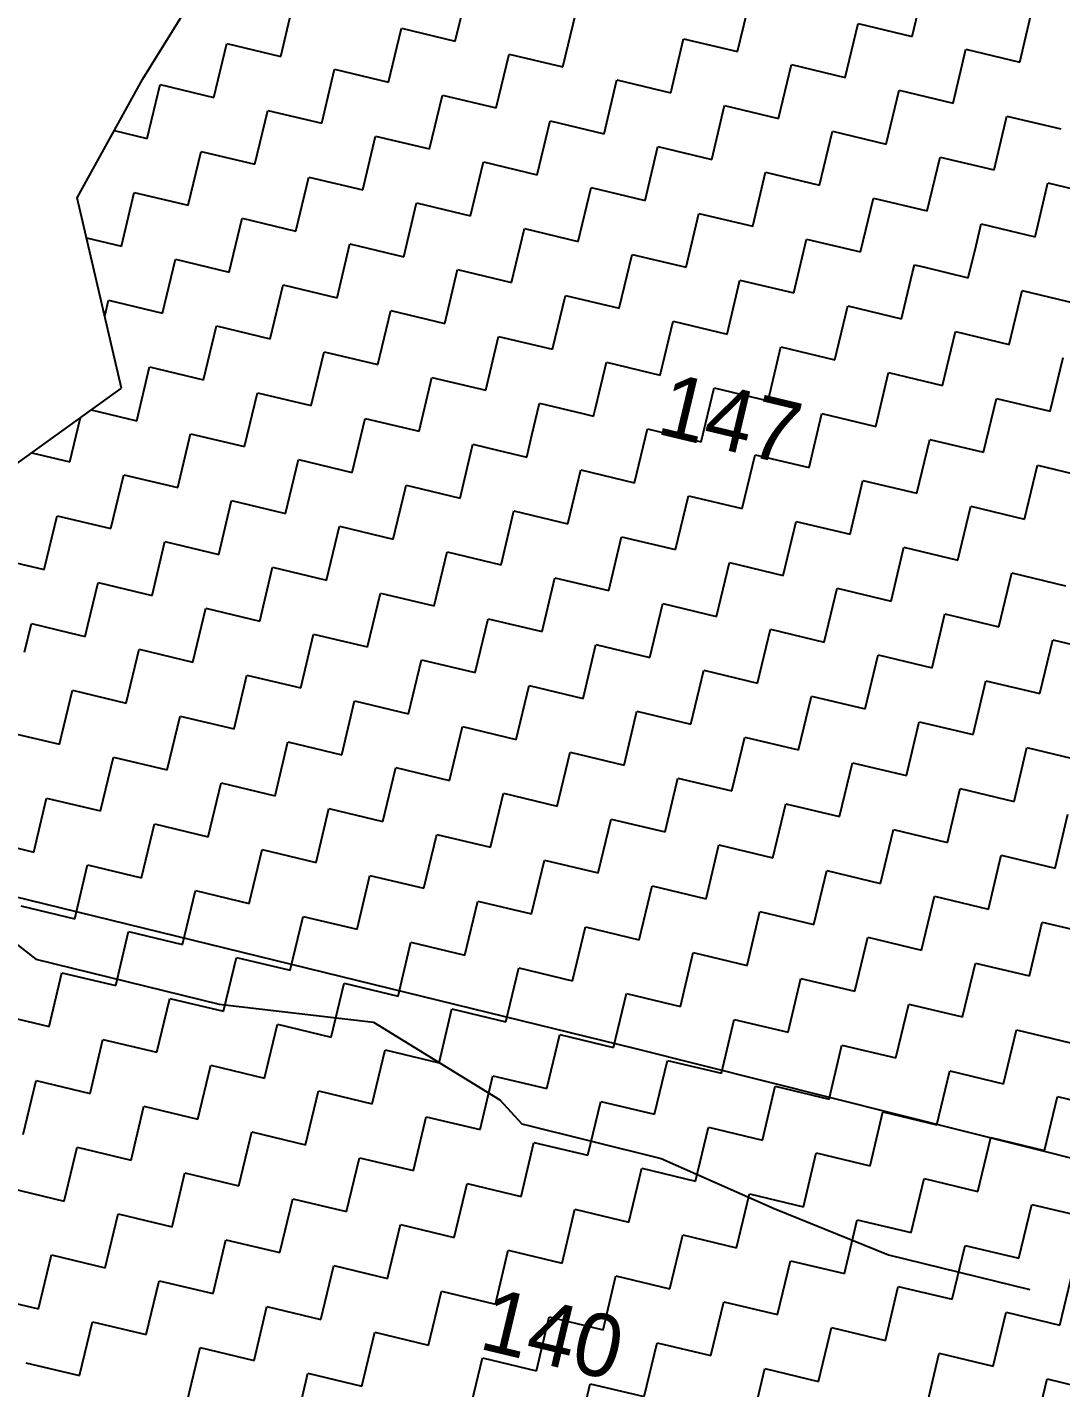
# Model space of a CAD drawing. Header units: metres. Extents: x 318142 to 321969, y 1858939 to 1863690.
# Drawn here: x 318807.4 to 319113.6, y 1860375.4 to 1860778.2 of the extents above; entities that cross this region are included whole.
import ezdxf

# ---------------------------------------------------------------- set-up
doc = ezdxf.new("R2010")
doc.units = ezdxf.units.M
for name, color, linetype in [('LINE_WATER', 4, 'Continuous'), ('POLY_HATCH', 12, 'Continuous'), ('POLY_PARCEL', 6, 'Continuous'), ('TEXT_PARCEL', 7, 'Continuous')]:
    doc.layers.add(name, color=color, linetype=linetype)
doc.styles.add('TEXT_MAP', font='')
doc.styles.get('TEXT_MAP').set_extended_font_data('Kruti Dev 050')

msp = doc.modelspace()

# ---------------------------------------------------------------- linework, layer by layer
at = {"layer": 'LINE_WATER'}
for p, q in [((318774.59, 1860529.77), (318810.04, 1860502.28)), ((318810.04, 1860502.28), (318864.3, 1860488.99)), ((318864.3, 1860488.99), (318909.97, 1860483.66)), ((318909.97, 1860483.66), (318947.46, 1860460.6)), ((318947.46, 1860460.6), (318953.96, 1860453.48)), ((318953.96, 1860453.48), (318995.18, 1860443.3)), ((318995.18, 1860443.3), (319028.71, 1860428.41)), ((319028.71, 1860428.41), (319062.54, 1860414.75)), ((319062.54, 1860414.75), (319104.38, 1860404.43))]:
    msp.add_line(p, q, dxfattribs=at)
at = {"layer": 'POLY_HATCH', "linetype": 'Continuous'}
for p, q in [((318934.22, 1860774.1), (318938.03, 1860790.06)), ((319069.51, 1860775.52), (319073.32, 1860791.48)), ((318882.53, 1860769.58), (318886.34, 1860785.54)), ((319017.82, 1860771), (319021.63, 1860786.96)), ((318966.13, 1860766.48), (318969.94, 1860782.43)), ((319101.43, 1860767.9), (319105.24, 1860783.86)), ((318850.61, 1860777.2), (318850.62, 1860777.25)), ((318914.44, 1860761.95), (318918.26, 1860777.91)), ((318918.26, 1860777.91), (318934.22, 1860774.1)), ((319049.74, 1860763.37), (319053.55, 1860779.33)), ((319053.55, 1860779.33), (319069.51, 1860775.52)), ((318850.59, 1860777.21), (318850.61, 1860777.2)), ((318862.76, 1860757.43), (318866.57, 1860773.39)), ((318866.57, 1860773.39), (318882.53, 1860769.58)), ((318998.05, 1860758.85), (319001.86, 1860774.81)), ((319001.86, 1860774.81), (319017.82, 1860771)), ((318946.36, 1860754.33), (318950.17, 1860770.29)), ((318950.17, 1860770.29), (318966.13, 1860766.48)), ((319081.66, 1860755.75), (319085.47, 1860771.71)), ((319085.47, 1860771.71), (319101.43, 1860767.9)), ((318894.67, 1860749.81), (318898.49, 1860765.77)), ((318898.49, 1860765.77), (318914.44, 1860761.95)), ((319029.97, 1860751.23), (319033.78, 1860767.19)), ((319033.78, 1860767.19), (319049.74, 1860763.37)), ((318842.99, 1860745.28), (318846.8, 1860761.24)), ((318846.8, 1860761.24), (318862.76, 1860757.43)), ((318978.28, 1860746.71), (318982.09, 1860762.66)), ((318982.09, 1860762.66), (318998.05, 1860758.85)), ((318926.59, 1860742.18), (318930.4, 1860758.14)), ((318930.4, 1860758.14), (318946.36, 1860754.33)), ((319061.88, 1860743.6), (319065.7, 1860759.56)), ((319065.7, 1860759.56), (319081.66, 1860755.75)), ((318874.9, 1860737.66), (318878.71, 1860753.62)), ((318878.71, 1860753.62), (318894.67, 1860749.81)), ((319010.2, 1860739.08), (319014.01, 1860755.04)), ((319014.01, 1860755.04), (319029.97, 1860751.23)), ((318958.51, 1860734.56), (318962.32, 1860750.52)), ((318962.32, 1860750.52), (318978.28, 1860746.71)), ((319093.8, 1860735.98), (319097.61, 1860751.94)), ((319097.61, 1860751.94), (319113.57, 1860748.13)), ((318833.24, 1860747.61), (318842.99, 1860745.28)), ((318906.82, 1860730.04), (318910.63, 1860746)), ((318910.63, 1860746), (318926.59, 1860742.18)), ((319042.11, 1860731.46), (319045.93, 1860747.42)), ((319045.93, 1860747.42), (319061.88, 1860743.6)), ((318855.13, 1860725.51), (318858.94, 1860741.47)), ((318858.94, 1860741.47), (318874.9, 1860737.66)), ((318990.43, 1860726.93), (318994.24, 1860742.89)), ((318994.24, 1860742.89), (319010.2, 1860739.08)), ((318938.74, 1860722.41), (318942.55, 1860738.37)), ((318942.55, 1860738.37), (318958.51, 1860734.56)), ((319074.03, 1860723.83), (319077.84, 1860739.79)), ((319077.84, 1860739.79), (319093.8, 1860735.98)), ((318887.05, 1860717.89), (318890.86, 1860733.85)), ((318890.86, 1860733.85), (318906.82, 1860730.04)), ((319022.34, 1860719.31), (319026.15, 1860735.27)), ((319026.15, 1860735.27), (319042.11, 1860731.46)), ((318835.36, 1860713.37), (318839.17, 1860729.33)), ((318839.17, 1860729.33), (318855.13, 1860725.51)), ((318970.65, 1860714.79), (318974.47, 1860730.75)), ((318974.47, 1860730.75), (318990.43, 1860726.93)), ((319107.25, 1860721.64), (319109.76, 1860732.17)), ((319109.76, 1860732.17), (319123.94, 1860728.78)), ((318918.97, 1860710.27), (318922.78, 1860726.22)), ((318922.78, 1860726.22), (318938.74, 1860722.41)), ((319054.26, 1860711.69), (319058.07, 1860727.64)), ((319058.07, 1860727.64), (319074.03, 1860723.83)), ((318867.28, 1860705.74), (318871.09, 1860721.7)), ((318871.09, 1860721.7), (318887.05, 1860717.89)), ((319002.57, 1860707.16), (319006.38, 1860723.12)), ((319006.38, 1860723.12), (319022.34, 1860719.31)), ((319105.95, 1860716.21), (319107.25, 1860721.64)), ((318950.88, 1860702.64), (318954.7, 1860718.6)), ((318954.7, 1860718.6), (318970.65, 1860714.79)), ((319088.46, 1860713.61), (319089.99, 1860720.02)), ((319089.99, 1860720.02), (319098.62, 1860717.96)), ((319098.62, 1860717.96), (319105.95, 1860716.21)), ((318824.99, 1860715.84), (318835.36, 1860713.37)), ((318899.2, 1860698.12), (318903.01, 1860714.08)), ((318903.01, 1860714.08), (318918.97, 1860710.27)), ((319034.49, 1860699.54), (319038.3, 1860715.5)), ((319038.3, 1860715.5), (319054.26, 1860711.69)), ((319086.18, 1860704.06), (319088.46, 1860713.61)), ((318847.51, 1860693.6), (318851.32, 1860709.56)), ((318851.32, 1860709.56), (318867.28, 1860705.74)), ((318982.8, 1860695.02), (318986.61, 1860710.98)), ((318986.61, 1860710.98), (319002.57, 1860707.16)), ((318931.11, 1860690.49), (318934.93, 1860706.45)), ((318934.93, 1860706.45), (318950.88, 1860702.64)), ((319066.41, 1860691.92), (319069.67, 1860705.58)), ((319069.67, 1860705.58), (319070.22, 1860707.87)), ((319070.22, 1860707.87), (319073.31, 1860707.14)), ((319073.31, 1860707.14), (319086.18, 1860704.06)), ((318879.43, 1860685.97), (318883.24, 1860701.93)), ((318883.24, 1860701.93), (318899.2, 1860698.12)), ((319014.72, 1860687.39), (319018.53, 1860703.35)), ((319018.53, 1860703.35), (319034.49, 1860699.54)), ((318830.41, 1860692.65), (318831.55, 1860697.41)), ((318831.55, 1860697.41), (318847.51, 1860693.6)), ((318963.03, 1860682.87), (318966.84, 1860698.83)), ((318966.84, 1860698.83), (318982.8, 1860695.02)), ((319098.32, 1860684.29), (319102.14, 1860700.25)), ((319102.14, 1860700.25), (319118.09, 1860696.44)), ((318911.34, 1860678.35), (318915.15, 1860694.31)), ((318915.15, 1860694.31), (318931.11, 1860690.49)), ((319046.64, 1860679.77), (319050.45, 1860695.73)), ((319050.45, 1860695.73), (319066.41, 1860691.92)), ((318859.65, 1860673.83), (318863.47, 1860689.78)), ((318863.47, 1860689.78), (318879.43, 1860685.97)), ((318994.95, 1860675.25), (318998.76, 1860691.21)), ((318998.76, 1860691.21), (319014.72, 1860687.39)), ((318943.26, 1860670.72), (318947.07, 1860686.68)), ((318947.07, 1860686.68), (318963.03, 1860682.87)), ((319078.55, 1860672.14), (319082.37, 1860688.1)), ((319082.37, 1860688.1), (319098.32, 1860684.29)), ((318891.57, 1860666.2), (318895.38, 1860682.16)), ((318895.38, 1860682.16), (318911.34, 1860678.35)), ((319026.87, 1860667.62), (319030.68, 1860683.58)), ((319030.68, 1860683.58), (319046.64, 1860679.77)), ((318839.88, 1860661.68), (318843.7, 1860677.64)), ((318843.7, 1860677.64), (318859.65, 1860673.83)), ((318975.74, 1860665.44), (318978.99, 1860679.06)), ((318978.99, 1860679.06), (318994.95, 1860675.25)), ((319110.47, 1860664.52), (319114.28, 1860680.48)), ((318923.49, 1860658.58), (318927.3, 1860674.54)), ((318927.3, 1860674.54), (318943.26, 1860670.72)), ((319058.78, 1860660), (319062.59, 1860675.96)), ((319062.59, 1860675.96), (319078.55, 1860672.14)), ((318871.8, 1860654.06), (318875.61, 1860670.01)), ((318875.61, 1860670.01), (318891.57, 1860666.2)), ((319007.09, 1860655.48), (319010.91, 1860671.43)), ((319010.91, 1860671.43), (319026.87, 1860667.62)), ((318826.39, 1860664.9), (318839.88, 1860661.68)), ((318956.95, 1860657.41), (318959.22, 1860666.91)), ((318959.22, 1860666.91), (318972.03, 1860663.85)), ((318975.18, 1860663.1), (318975.74, 1860665.44)), ((319090.7, 1860652.37), (319094.51, 1860668.33)), ((319094.51, 1860668.33), (319110.47, 1860664.52)), ((318820.11, 1860649.53), (318823.24, 1860662.63)), ((318903.72, 1860646.43), (318907.53, 1860662.39)), ((318907.53, 1860662.39), (318923.49, 1860658.58)), ((318972.03, 1860663.85), (318975.18, 1860663.1)), ((319039.01, 1860647.85), (319042.82, 1860663.81)), ((319042.82, 1860663.81), (319058.78, 1860660)), ((318852.03, 1860641.91), (318855.84, 1860657.87)), ((318855.84, 1860657.87), (318871.8, 1860654.06)), ((318955.41, 1860650.95), (318956.95, 1860657.41)), ((318987.32, 1860643.33), (318991.14, 1860659.29)), ((318991.14, 1860659.29), (319007.09, 1860655.48)), ((318938.16, 1860649.38), (318939.45, 1860654.77)), ((318939.45, 1860654.77), (318946.71, 1860653.03)), ((318946.71, 1860653.03), (318955.41, 1860650.95)), ((319070.93, 1860640.23), (319074.74, 1860656.19)), ((319074.74, 1860656.19), (319090.7, 1860652.37)), ((318808.79, 1860652.24), (318820.11, 1860649.53)), ((318883.95, 1860634.28), (318887.76, 1860650.24)), ((318887.76, 1860650.24), (318903.72, 1860646.43)), ((318935.64, 1860638.81), (318938.16, 1860649.38)), ((319019.24, 1860635.71), (319023.05, 1860651.66)), ((319023.05, 1860651.66), (319039.01, 1860647.85)), ((319102.85, 1860632.6), (319106.66, 1860648.56)), ((319106.66, 1860648.56), (319122.62, 1860644.75)), ((318832.26, 1860629.76), (318836.07, 1860645.72)), ((318836.07, 1860645.72), (318852.03, 1860641.91)), ((318967.55, 1860631.18), (318971.37, 1860647.14)), ((318971.37, 1860647.14), (318987.32, 1860643.33)), ((318915.86, 1860626.66), (318919.37, 1860641.35)), ((318919.37, 1860641.35), (318919.68, 1860642.62)), ((318919.68, 1860642.62), (318921.39, 1860642.21)), ((318921.39, 1860642.21), (318935.64, 1860638.81)), ((319051.16, 1860628.08), (319054.97, 1860644.04)), ((319054.97, 1860644.04), (319070.93, 1860640.23)), ((318864.18, 1860622.14), (318867.99, 1860638.1)), ((318867.99, 1860638.1), (318883.95, 1860634.28)), ((318999.47, 1860623.56), (319003.28, 1860639.52)), ((319003.28, 1860639.52), (319019.24, 1860635.71)), ((319083.08, 1860620.46), (319086.89, 1860636.42)), ((319086.89, 1860636.42), (319102.85, 1860632.6)), ((318812.49, 1860617.62), (318816.3, 1860633.57)), ((318816.3, 1860633.57), (318832.26, 1860629.76)), ((318947.78, 1860619.04), (318951.59, 1860634.99)), ((318951.59, 1860634.99), (318967.55, 1860631.18)), ((318896.09, 1860614.51), (318899.91, 1860630.47)), ((318899.91, 1860630.47), (318915.86, 1860626.66)), ((319031.39, 1860615.93), (319035.2, 1860631.89)), ((319035.2, 1860631.89), (319051.16, 1860628.08)), ((318844.41, 1860609.99), (318848.22, 1860625.95)), ((318848.22, 1860625.95), (318864.18, 1860622.14)), ((318979.7, 1860611.41), (318983.51, 1860627.37)), ((318983.51, 1860627.37), (318999.47, 1860623.56)), ((319063.3, 1860608.31), (319067.12, 1860624.27)), ((319067.12, 1860624.27), (319083.08, 1860620.46)), ((318796.53, 1860621.43), (318812.49, 1860617.62)), ((318928.01, 1860606.89), (318931.82, 1860622.85)), ((318931.82, 1860622.85), (318947.78, 1860619.04)), ((318876.32, 1860602.37), (318880.14, 1860618.33)), ((318880.14, 1860618.33), (318896.09, 1860614.51)), ((319011.62, 1860603.79), (319015.43, 1860619.75)), ((319015.43, 1860619.75), (319031.39, 1860615.93)), ((319095.22, 1860600.69), (319099.03, 1860616.64)), ((319099.03, 1860616.64), (319114.99, 1860612.83)), ((318825.44, 1860601.2), (318828.45, 1860613.8)), ((318828.45, 1860613.8), (318844.41, 1860609.99)), ((318959.93, 1860599.27), (318963.74, 1860615.22)), ((318963.74, 1860615.22), (318979.7, 1860611.41)), ((319043.53, 1860596.16), (319047.35, 1860612.12)), ((319047.35, 1860612.12), (319063.3, 1860608.31)), ((318908.24, 1860594.74), (318912.05, 1860610.7)), ((318912.05, 1860610.7), (318928.01, 1860606.89)), ((318856.55, 1860590.22), (318860.36, 1860606.18)), ((318860.36, 1860606.18), (318876.32, 1860602.37)), ((318991.85, 1860591.64), (318995.66, 1860607.6)), ((318995.66, 1860607.6), (319011.62, 1860603.79)), ((319075.45, 1860588.54), (319079.26, 1860604.5)), ((319079.26, 1860604.5), (319095.22, 1860600.69)), ((318806.65, 1860593.17), (318808.68, 1860601.66)), ((318808.68, 1860601.66), (318820.12, 1860598.92)), ((318824.64, 1860597.84), (318825.44, 1860601.2)), ((318940.16, 1860587.12), (318943.97, 1860603.08)), ((318943.97, 1860603.08), (318959.93, 1860599.27)), ((319023.76, 1860584.02), (319027.58, 1860599.98)), ((319027.58, 1860599.98), (319043.53, 1860596.16)), ((318820.12, 1860598.92), (318824.64, 1860597.84)), ((318888.47, 1860582.6), (318892.28, 1860598.56)), ((318892.28, 1860598.56), (318908.24, 1860594.74)), ((319107.37, 1860580.92), (319111.18, 1860596.87)), ((319111.18, 1860596.87), (319127.14, 1860593.06)), ((318836.78, 1860578.07), (318840.59, 1860594.03)), ((318840.59, 1860594.03), (318856.55, 1860590.22)), ((318972.08, 1860579.49), (318975.89, 1860595.45)), ((318975.89, 1860595.45), (318991.85, 1860591.64)), ((319055.68, 1860576.39), (319059.49, 1860592.35)), ((319059.49, 1860592.35), (319075.45, 1860588.54)), ((318920.39, 1860574.97), (318924.2, 1860590.93)), ((318924.2, 1860590.93), (318940.16, 1860587.12)), ((318868.7, 1860570.45), (318872.51, 1860586.41)), ((318872.51, 1860586.41), (318888.47, 1860582.6)), ((319003.99, 1860571.87), (319007.8, 1860587.83)), ((319007.8, 1860587.83), (319023.76, 1860584.02)), ((319087.6, 1860568.77), (319091.41, 1860584.73)), ((319091.41, 1860584.73), (319107.37, 1860580.92)), ((318817.01, 1860565.93), (318820.82, 1860581.89)), ((318820.82, 1860581.89), (318836.78, 1860578.07)), ((318952.3, 1860567.35), (318956.12, 1860583.31)), ((318956.12, 1860583.31), (318972.08, 1860579.49)), ((319035.91, 1860564.25), (319039.72, 1860580.2)), ((319039.72, 1860580.2), (319055.68, 1860576.39)), ((318900.62, 1860562.83), (318904.43, 1860578.78)), ((318904.43, 1860578.78), (318920.39, 1860574.97)), ((318848.93, 1860558.3), (318852.74, 1860574.26)), ((318852.74, 1860574.26), (318868.7, 1860570.45)), ((318984.22, 1860559.72), (318988.03, 1860575.68)), ((318988.03, 1860575.68), (319003.99, 1860571.87)), ((319067.83, 1860556.62), (319071.64, 1860572.58)), ((319071.64, 1860572.58), (319087.6, 1860568.77)), ((318801.05, 1860569.74), (318817.01, 1860565.93)), ((318932.53, 1860555.2), (318936.35, 1860571.16)), ((318936.35, 1860571.16), (318952.3, 1860567.35)), ((319016.14, 1860552.1), (319019.95, 1860568.06)), ((319019.95, 1860568.06), (319035.91, 1860564.25)), ((318880.85, 1860550.68), (318884.66, 1860566.64)), ((318884.66, 1860566.64), (318900.62, 1860562.83)), ((319099.74, 1860549), (319103.56, 1860564.96)), ((319103.56, 1860564.96), (319119.52, 1860561.14)), ((318829.16, 1860546.16), (318832.97, 1860562.12)), ((318832.97, 1860562.12), (318848.93, 1860558.3)), ((318964.45, 1860547.58), (318968.26, 1860563.54)), ((318968.26, 1860563.54), (318984.22, 1860559.72)), ((319048.06, 1860544.48), (319051.87, 1860560.43)), ((319051.87, 1860560.43), (319067.83, 1860556.62)), ((318912.76, 1860543.05), (318916.58, 1860559.01)), ((318916.58, 1860559.01), (318932.53, 1860555.2)), ((318996.37, 1860539.95), (319000.18, 1860555.91)), ((319000.18, 1860555.91), (319016.14, 1860552.1)), ((318861.08, 1860538.53), (318864.89, 1860554.49)), ((318864.89, 1860554.49), (318880.85, 1860550.68)), ((319079.97, 1860536.85), (319083.79, 1860552.81)), ((319083.79, 1860552.81), (319099.74, 1860549)), ((318809.39, 1860534.01), (318813.2, 1860549.97)), ((318813.2, 1860549.97), (318829.16, 1860546.16)), ((318944.68, 1860535.43), (318948.49, 1860551.39)), ((318948.49, 1860551.39), (318964.45, 1860547.58)), ((319028.29, 1860532.33), (319032.1, 1860548.29)), ((319032.1, 1860548.29), (319048.06, 1860544.48)), ((318892.99, 1860530.91), (318896.8, 1860546.87)), ((318896.8, 1860546.87), (318912.76, 1860543.05)), ((318976.6, 1860527.81), (318980.41, 1860543.77)), ((318980.41, 1860543.77), (318996.37, 1860539.95)), ((319111.89, 1860529.23), (319115.7, 1860545.19)), ((318841.3, 1860526.39), (318845.12, 1860542.34)), ((318845.12, 1860542.34), (318861.08, 1860538.53)), ((319060.2, 1860524.7), (319064.02, 1860540.66)), ((319064.02, 1860540.66), (319079.97, 1860536.85)), ((318793.43, 1860537.82), (318809.39, 1860534.01)), ((318924.91, 1860523.28), (318928.72, 1860539.24)), ((318928.72, 1860539.24), (318944.68, 1860535.43)), ((319008.52, 1860520.18), (319012.33, 1860536.14)), ((319012.33, 1860536.14), (319028.29, 1860532.33)), ((318873.22, 1860518.76), (318877.03, 1860534.72)), ((318877.03, 1860534.72), (318892.99, 1860530.91)), ((318956.83, 1860515.66), (318960.64, 1860531.62)), ((318960.64, 1860531.62), (318976.6, 1860527.81)), ((319092.12, 1860517.08), (319095.93, 1860533.04)), ((319095.93, 1860533.04), (319111.89, 1860529.23)), ((318821.53, 1860514.24), (318825.35, 1860530.2)), ((318825.35, 1860530.2), (318841.3, 1860526.39)), ((319040.43, 1860512.56), (319044.24, 1860528.52)), ((319044.24, 1860528.52), (319060.2, 1860524.7)), ((318905.14, 1860511.14), (318908.95, 1860527.1)), ((318908.95, 1860527.1), (318924.91, 1860523.28)), ((318988.74, 1860508.04), (318992.56, 1860523.99)), ((318992.56, 1860523.99), (319008.52, 1860520.18)), ((318853.45, 1860506.62), (318857.26, 1860522.57)), ((318857.26, 1860522.57), (318873.22, 1860518.76)), ((318937.06, 1860503.51), (318940.87, 1860519.47)), ((318940.87, 1860519.47), (318956.83, 1860515.66)), ((319072.35, 1860504.93), (319076.16, 1860520.89)), ((319076.16, 1860520.89), (319092.12, 1860517.08)), ((318805.57, 1860518.05), (318821.53, 1860514.24)), ((319020.66, 1860500.41), (319024.47, 1860516.37)), ((319024.47, 1860516.37), (319040.43, 1860512.56)), ((318885.37, 1860498.99), (318889.18, 1860514.95)), ((318889.18, 1860514.95), (318905.14, 1860511.14)), ((318968.97, 1860495.89), (318972.79, 1860511.85)), ((318972.79, 1860511.85), (318988.74, 1860508.04)), ((319104.27, 1860497.31), (319108.08, 1860513.27)), ((319108.08, 1860513.27), (319124.04, 1860509.46)), ((318833.68, 1860494.47), (318837.49, 1860510.43)), ((318837.49, 1860510.43), (318853.45, 1860506.62)), ((318917.29, 1860491.37), (318921.1, 1860507.33)), ((318921.1, 1860507.33), (318937.06, 1860503.51)), ((319052.58, 1860492.79), (319056.39, 1860508.75)), ((319056.39, 1860508.75), (319072.35, 1860504.93)), ((319000.89, 1860488.27), (319004.7, 1860504.22)), ((319004.7, 1860504.22), (319020.66, 1860500.41)), ((318865.6, 1860486.84), (318869.41, 1860502.8)), ((318869.41, 1860502.8), (318885.37, 1860498.99)), ((318949.2, 1860483.74), (318953.01, 1860499.7)), ((318953.01, 1860499.7), (318968.97, 1860495.89)), ((319084.5, 1860485.16), (319088.31, 1860501.12)), ((319088.31, 1860501.12), (319104.27, 1860497.31)), ((318813.91, 1860482.32), (318817.72, 1860498.28)), ((318817.72, 1860498.28), (318833.68, 1860494.47)), ((319032.81, 1860480.64), (319036.62, 1860496.6)), ((319036.62, 1860496.6), (319052.58, 1860492.79)), ((318897.51, 1860479.22), (318901.33, 1860495.18)), ((318901.33, 1860495.18), (318917.29, 1860491.37)), ((318981.12, 1860476.12), (318984.93, 1860492.08)), ((318984.93, 1860492.08), (319000.89, 1860488.27)), ((318845.83, 1860474.7), (318849.64, 1860490.66)), ((318849.64, 1860490.66), (318865.6, 1860486.84)), ((318929.43, 1860471.6), (318933.24, 1860487.55)), ((318933.24, 1860487.55), (318949.2, 1860483.74)), ((319064.73, 1860473.02), (319068.54, 1860488.98)), ((319068.54, 1860488.98), (319084.5, 1860485.16)), ((318797.95, 1860486.13), (318813.91, 1860482.32)), ((319013.04, 1860468.49), (319016.85, 1860484.45)), ((319016.85, 1860484.45), (319032.81, 1860480.64)), ((318877.74, 1860467.07), (318881.56, 1860483.03)), ((318881.56, 1860483.03), (318897.51, 1860479.22)), ((318961.35, 1860463.97), (318965.16, 1860479.93)), ((318965.16, 1860479.93), (318981.12, 1860476.12)), ((319096.64, 1860465.39), (319100.45, 1860481.35)), ((319100.45, 1860481.35), (319116.41, 1860477.54)), ((318826.06, 1860462.55), (318829.87, 1860478.51)), ((318829.87, 1860478.51), (318845.83, 1860474.7)), ((318909.66, 1860459.45), (318913.47, 1860475.41)), ((318913.47, 1860475.41), (318929.43, 1860471.6)), ((319044.95, 1860460.87), (319048.77, 1860476.83)), ((319048.77, 1860476.83), (319064.73, 1860473.02)), ((318993.27, 1860456.35), (318997.08, 1860472.31)), ((318997.08, 1860472.31), (319013.04, 1860468.49)), ((318857.97, 1860454.93), (318861.79, 1860470.89)), ((318861.79, 1860470.89), (318877.74, 1860467.07)), ((318941.58, 1860451.83), (318945.39, 1860467.78)), ((318945.39, 1860467.78), (318961.35, 1860463.97)), ((319076.87, 1860453.25), (319080.68, 1860469.2)), ((319080.68, 1860469.2), (319096.64, 1860465.39)), ((318806.29, 1860450.4), (318810.1, 1860466.36)), ((318810.1, 1860466.36), (318826.06, 1860462.55)), ((318889.89, 1860447.3), (318893.7, 1860463.26)), ((318893.7, 1860463.26), (318909.66, 1860459.45)), ((319025.18, 1860448.72), (319029, 1860464.68)), ((319029, 1860464.68), (319044.95, 1860460.87)), ((318973.5, 1860444.2), (318977.31, 1860460.16)), ((318977.31, 1860460.16), (318993.27, 1860456.35)), ((319108.79, 1860445.62), (319112.6, 1860461.58)), ((319112.6, 1860461.58), (319128.56, 1860457.77)), ((318838.2, 1860442.78), (318842.01, 1860458.74)), ((318842.01, 1860458.74), (318857.97, 1860454.93)), ((318921.81, 1860439.68), (318925.62, 1860455.64)), ((318925.62, 1860455.64), (318941.58, 1860451.83)), ((319057.1, 1860441.1), (319060.91, 1860457.06)), ((319060.91, 1860457.06), (319076.87, 1860453.25)), ((318870.12, 1860435.16), (318873.93, 1860451.12)), ((318873.93, 1860451.12), (318889.89, 1860447.3)), ((319005.41, 1860436.58), (319009.23, 1860452.54)), ((319009.23, 1860452.54), (319025.18, 1860448.72)), ((318953.73, 1860432.05), (318957.54, 1860448.01)), ((318957.54, 1860448.01), (318973.5, 1860444.2)), ((319089.02, 1860433.48), (319092.83, 1860449.43)), ((319092.83, 1860449.43), (319108.79, 1860445.62)), ((318818.43, 1860430.63), (318822.24, 1860446.59)), ((318822.24, 1860446.59), (318838.2, 1860442.78)), ((318902.04, 1860427.53), (318905.85, 1860443.49)), ((318905.85, 1860443.49), (318921.81, 1860439.68)), ((319037.33, 1860428.95), (319041.14, 1860444.91)), ((319041.14, 1860444.91), (319057.1, 1860441.1)), ((318850.35, 1860423.01), (318854.16, 1860438.97)), ((318854.16, 1860438.97), (318870.12, 1860435.16)), ((318985.64, 1860424.43), (318989.45, 1860440.39)), ((318989.45, 1860440.39), (319005.41, 1860436.58)), ((318933.95, 1860419.91), (318937.77, 1860435.87)), ((318937.77, 1860435.87), (318953.73, 1860432.05)), ((319069.25, 1860421.33), (319073.06, 1860437.29)), ((319073.06, 1860437.29), (319089.02, 1860433.48)), ((318802.47, 1860434.45), (318818.43, 1860430.63)), ((318882.27, 1860415.39), (318886.08, 1860431.34)), ((318886.08, 1860431.34), (318902.04, 1860427.53)), ((319017.56, 1860416.81), (319021.37, 1860432.76)), ((319021.37, 1860432.76), (319037.33, 1860428.95)), ((318830.58, 1860410.86), (318834.39, 1860426.82)), ((318834.39, 1860426.82), (318850.35, 1860423.01)), ((318965.87, 1860412.28), (318969.68, 1860428.24)), ((318969.68, 1860428.24), (318985.64, 1860424.43)), ((319101.17, 1860413.7), (319104.98, 1860429.66)), ((319104.98, 1860429.66), (319120.94, 1860425.85)), ((318914.18, 1860407.76), (318918, 1860423.72)), ((318918, 1860423.72), (318933.95, 1860419.91)), ((319049.48, 1860409.18), (319053.29, 1860425.14)), ((319053.29, 1860425.14), (319069.25, 1860421.33)), ((318862.5, 1860403.24), (318866.31, 1860419.2)), ((318866.31, 1860419.2), (318882.27, 1860415.39)), ((318997.79, 1860404.66), (319001.6, 1860420.62)), ((319001.6, 1860420.62), (319017.56, 1860416.81)), ((318810.81, 1860398.72), (318814.62, 1860414.68)), ((318814.62, 1860414.68), (318830.58, 1860410.86)), ((318946.1, 1860400.14), (318949.91, 1860416.1)), ((318949.91, 1860416.1), (318965.87, 1860412.28)), ((319081.39, 1860401.56), (319085.21, 1860417.52)), ((319085.21, 1860417.52), (319101.17, 1860413.7)), ((318894.41, 1860395.61), (318898.23, 1860411.57)), ((318898.23, 1860411.57), (318914.18, 1860407.76)), ((319029.71, 1860397.04), (319033.52, 1860412.99)), ((319033.52, 1860412.99), (319049.48, 1860409.18)), ((318842.72, 1860391.09), (318846.54, 1860407.05)), ((318846.54, 1860407.05), (318862.5, 1860403.24)), ((318978.02, 1860392.51), (318981.83, 1860408.47)), ((318981.83, 1860408.47), (318997.79, 1860404.66)), ((319113.31, 1860393.93), (319117.12, 1860409.89)), ((318926.33, 1860387.99), (318930.14, 1860403.95)), ((318930.14, 1860403.95), (318946.1, 1860400.14)), ((319061.62, 1860389.41), (319065.44, 1860405.37)), ((319065.44, 1860405.37), (319081.39, 1860401.56)), ((318794.85, 1860402.53), (318810.81, 1860398.72)), ((318874.64, 1860383.47), (318878.45, 1860399.43)), ((318878.45, 1860399.43), (318894.41, 1860395.61)), ((319009.94, 1860384.89), (319013.75, 1860400.85)), ((319013.75, 1860400.85), (319029.71, 1860397.04)), ((318822.95, 1860378.95), (318826.77, 1860394.9)), ((318826.77, 1860394.9), (318842.72, 1860391.09)), ((318958.25, 1860380.37), (318962.06, 1860396.33)), ((318962.06, 1860396.33), (318978.02, 1860392.51)), ((319093.54, 1860381.79), (319097.35, 1860397.75)), ((319097.35, 1860397.75), (319113.31, 1860393.93)), ((318906.56, 1860375.84), (318910.37, 1860391.8)), ((318910.37, 1860391.8), (318926.33, 1860387.99)), ((319041.85, 1860377.26), (319045.67, 1860393.22)), ((319045.67, 1860393.22), (319061.62, 1860389.41)), ((318854.87, 1860371.32), (318858.68, 1860387.28)), ((318858.68, 1860387.28), (318874.64, 1860383.47)), ((318990.16, 1860372.74), (318993.98, 1860388.7)), ((318993.98, 1860388.7), (319009.94, 1860384.89)), ((318807, 1860382.76), (318822.95, 1860378.95)), ((318938.48, 1860368.22), (318942.29, 1860384.18)), ((318942.29, 1860384.18), (318958.25, 1860380.37)), ((319073.77, 1860369.64), (319077.58, 1860385.6)), ((319077.58, 1860385.6), (319093.54, 1860381.79)), ((318886.79, 1860363.7), (318890.6, 1860379.66)), ((318890.6, 1860379.66), (318906.56, 1860375.84)), ((319022.08, 1860365.12), (319025.89, 1860381.08)), ((319025.89, 1860381.08), (319041.85, 1860377.26)), ((318970.39, 1860360.6), (318974.21, 1860376.55)), ((318974.21, 1860376.55), (318990.16, 1860372.74)), ((319105.69, 1860362.02), (319109.5, 1860377.98)), ((319109.5, 1860377.98), (319125.46, 1860374.16))]:
    msp.add_line(p, q, dxfattribs=at)
at = {"layer": 'POLY_HATCH'}
for p, q in [((318841.73, 1860762.96), (318856.14, 1860786.12)), ((318822.22, 1860727.71), (318841.73, 1860762.96)), ((318835.38, 1860671.37), (318822.22, 1860727.71)), ((318784.49, 1860634.75), (318835.38, 1860671.37))]:
    msp.add_line(p, q, dxfattribs=at)
at = {"layer": 'POLY_PARCEL'}
for p, q in [((318987.7, 1860475.76), (318794.81, 1860522.92)), ((319153.47, 1860434.03), (318987.7, 1860475.76))]:
    msp.add_line(p, q, dxfattribs=at)

# ---------------------------------------------------------------- texts
at = {"layer": 'TEXT_PARCEL', "style": 'TEXT_MAP'}
for s, p in [('147', (318993.38, 1860658)), ('140', (318940.79, 1860387.05))]:
    msp.add_text(s, height=18.604, rotation=346.5653, dxfattribs=at).set_placement(p)

doc.saveas('drawing.dxf')
